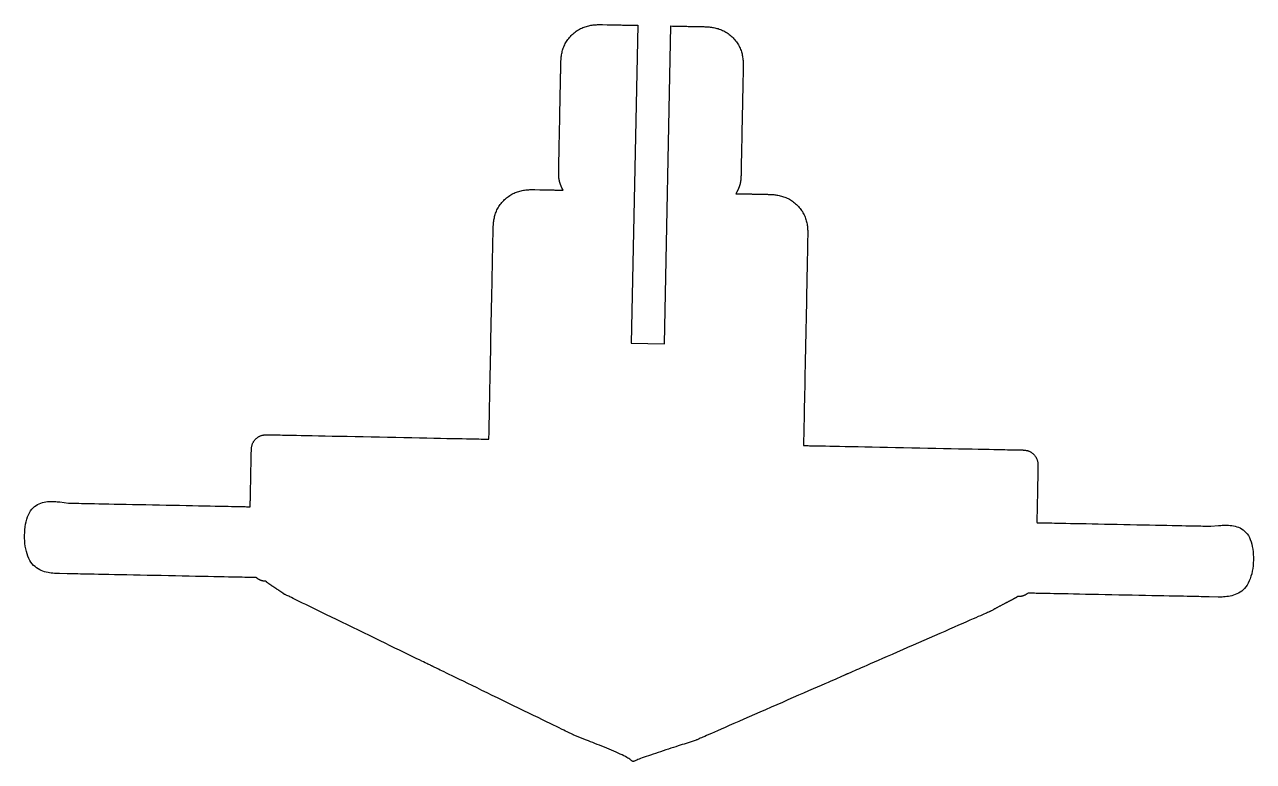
# Model space of a CAD drawing. Header units: millimetres. Extents: x 26 to 901, y 18 to 261.
# Drawn here: x 725 to 900.7, y 17.6 to 122.9 of the extents above; entities that cross this region are included whole.
import ezdxf

# ---------------------------------------------------------------- set-up
doc = ezdxf.new("R2010")
doc.units = ezdxf.units.MM

msp = doc.modelspace()

# ---------------------------------------------------------------- linework, layer by layer
at = {"flags": 128}
msp.add_lwpolyline([(811.786694, 77.38177), (816.525725, 77.285918), (817.444208, 122.696847), (817.66744, 122.692442), (817.842363, 122.688904), (818.023774, 122.685234), (818.210373, 122.68146), (818.400864, 122.677606), (818.59395, 122.6737), (818.788334, 122.669769), (818.982717, 122.665836), (819.175803, 122.661931), (819.366294, 122.658077), (819.552894, 122.654303), (819.734303, 122.650633), (819.909227, 122.647095), (820.076366, 122.643714), (820.234424, 122.640517), (820.382104, 122.637529), (820.518107, 122.634778), (820.641462, 122.632283), (820.752491, 122.630037), (820.851845, 122.628027), (820.940172, 122.62624), (821.01812, 122.624664), (821.086338, 122.623284), (821.145475, 122.622087), (821.196178, 122.621062), (821.239098, 122.620194), (821.274883, 122.61947), (821.304181, 122.618877), (821.327641, 122.618402), (821.345912, 122.618033), (821.359642, 122.617755), (821.36948, 122.617556), (821.376075, 122.617423), (821.380075, 122.617342), (821.382129, 122.6173), (821.382886, 122.617285), (821.382994, 122.617283), (821.980362, 122.605189), (822.074357, 122.603227), (822.176777, 122.600733), (822.287083, 122.597362), (822.40474, 122.592763), (822.52921, 122.586589), (822.659956, 122.57849), (822.796442, 122.568118), (822.938132, 122.555125), (823.084486, 122.539161), (823.234971, 122.519879), (823.389048, 122.496929), (823.54618, 122.469964), (823.705832, 122.438634), (823.867465, 122.40259), (824.030544, 122.361485), (824.194532, 122.31497), (824.35889, 122.262695), (824.523084, 122.204313), (824.686576, 122.139475), (824.848829, 122.067832), (825.00935, 121.989142), (825.167815, 121.903583), (825.323947, 121.811441), (825.477465, 121.713002), (825.62809, 121.60855), (825.775543, 121.49837), (825.919545, 121.382749), (826.059816, 121.26197), (826.196077, 121.136319), (826.328048, 121.006082), (826.455451, 120.871544), (826.578005, 120.732989), (826.695433, 120.590703), (826.807453, 120.444971), (826.913788, 120.296078), (827.014158, 120.14431), (827.108282, 119.989952), (827.195883, 119.833288), (827.276681, 119.674604), (827.350396, 119.514187), (827.416858, 119.352356), (827.476336, 119.189588), (827.529205, 119.026394), (827.575844, 118.863285), (827.616628, 118.700774), (827.651935, 118.539371), (827.682143, 118.379589), (827.707627, 118.221939), (827.728764, 118.066934), (827.745932, 117.915083), (827.759507, 117.7669), (827.769867, 117.622897), (827.777388, 117.483584), (827.782447, 117.349473), (827.785423, 117.221077), (827.78669, 117.098907), (827.786626, 116.983474), (827.785608, 116.87529), (827.784014, 116.774867), (827.770425, 116.097096), (827.770419, 116.096792), (827.770376, 116.094668), (827.770259, 116.088903), (827.770032, 116.077675), (827.769658, 116.059164), (827.769099, 116.031549), (827.76832, 115.993011), (827.767283, 115.941726), (827.765951, 115.875877), (827.764287, 115.793641), (827.762256, 115.693197), (827.759819, 115.572725), (827.756941, 115.430404), (827.753583, 115.264415), (827.749711, 115.072934), (827.745285, 114.854143), (827.740271, 114.60622), (827.734631, 114.327344), (827.728327, 114.015696), (827.721324, 113.669453), (827.713603, 113.287706), (827.705219, 112.873186), (827.696246, 112.429534), (827.686757, 111.960393), (827.676827, 111.469402), (827.666528, 110.960204), (827.655934, 110.43644), (827.64512, 109.901752), (827.634158, 109.35978), (827.623123, 108.814168), (827.612088, 108.268555), (827.601126, 107.726583), (827.590311, 107.191895), (827.579718, 106.668131), (827.569419, 106.158933), (827.559488, 105.667942), (827.549999, 105.198801), (827.541027, 104.755149), (827.532642, 104.340629), (827.524922, 103.958882), (827.517918, 103.612639), (827.511615, 103.300991), (827.505975, 103.022116), (827.50096, 102.774192), (827.496535, 102.555401), (827.492662, 102.363921), (827.489305, 102.197931), (827.486426, 102.05561), (827.48399, 101.935138), (827.481958, 101.834694), (827.480295, 101.752458), (827.478963, 101.686609), (827.477926, 101.635324), (827.477146, 101.596786), (827.476588, 101.569171), (827.476213, 101.55066), (827.475986, 101.539432), (827.47587, 101.533667), (827.475827, 101.531543), (827.475821, 101.531239), (827.472435, 101.363383), (827.471897, 101.336968), (827.47128, 101.308168), (827.470558, 101.277117), (827.469703, 101.243946), (827.468687, 101.208791), (827.467482, 101.171783), (827.466062, 101.133056), (827.464399, 101.092743), (827.462464, 101.050978), (827.460231, 101.007892), (827.457672, 100.96362), (827.454759, 100.918294), (827.451466, 100.872047), (827.447764, 100.825013), (827.443626, 100.777325), (827.439025, 100.729116), (827.433933, 100.680518), (827.428322, 100.631666), (827.422166, 100.582692), (827.415435, 100.533729), (827.40811, 100.48489), (827.40019, 100.436201), (827.391684, 100.387669), (827.382597, 100.339301), (827.372938, 100.291102), (827.362713, 100.24308), (827.351928, 100.19524), (827.340593, 100.147588), (827.328712, 100.100132), (827.316294, 100.052877), (827.303345, 100.005829), (827.289873, 99.958996), (827.275884, 99.912383), (827.261385, 99.865997), (827.246384, 99.819843), (827.230888, 99.773929), (827.214903, 99.72826), (827.198436, 99.682844), (827.181496, 99.637685), (827.164088, 99.592791), (827.146232, 99.548183), (827.127994, 99.503937), (827.109453, 99.460145), (827.090687, 99.416898), (827.071776, 99.374289), (827.052798, 99.332409), (827.033832, 99.291349), (827.014955, 99.251201), (826.996247, 99.212057), (826.977786, 99.174008), (826.959652, 99.137145), (826.941921, 99.101561), (826.924674, 99.067346), (826.907988, 99.034593), (826.891943, 99.003394), (826.876617, 98.973838), (826.862089, 98.946019), (826.848437, 98.920028), (826.83574, 98.895956), (826.749937, 98.733728), (826.750016, 98.733726), (826.750575, 98.733715), (826.75209, 98.733685), (826.755041, 98.733625), (826.759907, 98.733527), (826.767165, 98.73338), (826.777294, 98.733175), (826.790774, 98.732903), (826.808082, 98.732553), (826.829697, 98.732117), (826.856097, 98.731583), (826.887762, 98.730943), (826.925169, 98.730187), (826.968798, 98.729306), (827.019126, 98.728289), (827.076633, 98.727127), (827.141797, 98.725811), (827.215096, 98.72433), (827.297009, 98.722675), (827.388015, 98.720836), (827.488354, 98.718809), (827.597305, 98.716608), (827.713914, 98.714252), (827.837223, 98.711761), (827.966274, 98.709153), (828.100112, 98.706449), (828.237777, 98.703668), (828.378314, 98.700829), (828.520765, 98.697951), (828.664173, 98.695053), (828.807581, 98.692156), (828.950032, 98.689278), (829.090569, 98.686438), (829.228234, 98.683657), (829.362072, 98.680953), (829.491123, 98.678346), (829.614431, 98.675854), (829.731041, 98.673498), (829.839992, 98.671297), (829.94033, 98.66927), (830.031336, 98.667431), (830.11325, 98.665776), (830.186549, 98.664295), (830.251713, 98.662979), (830.30922, 98.661817), (830.359548, 98.6608), (830.403177, 98.659918), (830.440584, 98.659163), (830.472249, 98.658523), (830.498649, 98.65799), (830.520264, 98.657553), (830.537572, 98.657203), (830.551051, 98.656931), (830.561181, 98.656726), (830.568439, 98.65658), (830.573304, 98.656481), (830.576255, 98.656422), (830.577771, 98.656391), (830.578329, 98.65638), (830.578409, 98.656378), (831.178935, 98.644257), (831.273427, 98.642289), (831.376389, 98.639788), (831.487278, 98.636402), (831.605557, 98.63178), (831.730685, 98.62557), (831.862124, 98.617421), (831.999332, 98.606981), (832.141771, 98.593899), (832.288901, 98.577823), (832.440183, 98.558401), (832.595077, 98.535283), (832.753042, 98.508117), (832.91354, 98.476551), (833.076031, 98.440234), (833.239975, 98.398814), (833.404834, 98.351939), (833.570067, 98.299259), (833.735133, 98.240422), (833.899495, 98.175076), (834.062612, 98.10287), (834.223989, 98.023559), (834.3833, 97.937323), (834.540265, 97.844451), (834.694603, 97.74523), (834.846033, 97.639947), (834.994275, 97.528889), (835.139046, 97.412346), (835.280067, 97.290602), (835.417057, 97.163948), (835.549735, 97.032669), (835.677819, 96.897053), (835.801029, 96.757389), (835.919084, 96.613962), (836.031702, 96.467062), (836.138605, 96.316975), (836.239509, 96.163989), (836.334135, 96.008391), (836.422201, 95.85047), (836.503426, 95.690511), (836.577531, 95.528804), (836.644343, 95.365673), (836.704132, 95.201596), (836.757276, 95.03709), (836.804156, 94.872669), (836.845149, 94.708851), (836.880636, 94.546149), (836.910994, 94.385081), (836.936604, 94.226163), (836.957843, 94.069909), (836.975092, 93.916837), (836.988729, 93.767461), (836.999133, 93.622298), (837.006683, 93.481863), (837.011759, 93.346673), (837.014739, 93.217242), (837.016002, 93.094088), (837.015928, 92.977725), (837.014896, 92.86867), (837.013284, 92.767438), (836.999563, 92.084206), (836.99955, 92.083595), (836.999464, 92.079316), (836.999229, 92.0677), (836.998772, 92.04508), (836.998018, 92.007788), (836.996893, 91.952155), (836.995324, 91.874514), (836.993235, 91.771197), (836.990553, 91.638534), (836.987204, 91.472859), (836.983113, 91.270503), (836.978206, 91.027798), (836.97241, 90.741076), (836.96565, 90.406669), (836.957851, 90.020909), (836.94894, 89.580127), (836.938843, 89.080656), (836.927485, 88.518828), (836.914793, 87.890974), (836.900691, 87.193426), (836.885143, 86.424351), (836.868261, 85.58925), (836.850192, 84.69546), (836.831085, 83.750317), (836.811088, 82.761157), (836.79035, 81.735316), (836.769018, 80.680129), (836.747242, 79.602935), (836.725169, 78.511069), (836.702947, 77.411866), (836.680725, 76.312663), (836.658652, 75.220796), (836.636876, 74.143602), (836.615544, 73.088416), (836.594806, 72.062575), (836.574809, 71.073415), (836.555702, 70.128271), (836.537633, 69.234481), (836.520751, 68.39938), (836.505203, 67.630305), (836.491101, 66.932757), (836.478409, 66.304904), (836.467051, 65.743075), (836.456954, 65.243605), (836.448042, 64.802823), (836.440244, 64.417063), (836.433484, 64.082655), (836.427687, 63.795933), (836.422781, 63.553228), (836.41869, 63.350873), (836.415341, 63.185197), (836.412659, 63.052535), (836.41057, 62.949217), (836.409001, 62.871576), (836.407876, 62.815943), (836.407122, 62.778651), (836.406665, 62.756031), (836.40643, 62.744416), (836.406343, 62.740136), (836.406331, 62.739525), (836.406976, 62.739512), (836.411489, 62.739421), (836.42374, 62.739173), (836.447597, 62.738691), (836.486929, 62.737896), (836.545604, 62.73671), (836.627492, 62.735054), (836.73646, 62.732851), (836.876378, 62.730023), (837.051115, 62.72649), (837.264538, 62.722176), (837.520518, 62.717001), (837.822921, 62.710888), (838.175618, 62.703758), (838.582477, 62.695533), (839.047366, 62.686135), (839.574154, 62.675486), (840.166711, 62.663507), (840.828904, 62.650121), (841.564603, 62.635248), (842.375741, 62.618851), (843.256515, 62.601046), (844.19919, 62.581989), (845.196026, 62.561837), (846.239286, 62.540748), (847.321234, 62.518875), (848.434131, 62.496378), (849.57024, 62.473411), (850.721824, 62.450131), (851.881146, 62.426694), (853.040467, 62.403258), (854.192052, 62.379979), (855.328161, 62.357012), (856.441058, 62.334514), (857.523005, 62.312642), (858.566266, 62.291552), (859.563102, 62.271401), (860.505776, 62.252344), (861.386551, 62.234538), (862.197689, 62.218141), (862.933388, 62.203268), (863.595581, 62.189882), (864.188137, 62.177903), (864.714926, 62.167254), (865.179815, 62.157856), (865.586673, 62.149631), (865.93937, 62.142501), (866.241774, 62.136388), (866.497753, 62.131213), (866.711177, 62.126899), (866.885913, 62.123366), (867.025831, 62.120538), (867.1348, 62.118335), (867.216687, 62.11668), (867.275363, 62.115494), (867.314694, 62.114699), (867.338551, 62.114216), (867.350802, 62.113968), (867.355316, 62.113877), (867.355961, 62.113864), (867.596129, 62.109008), (867.63392, 62.108219), (867.675097, 62.107215), (867.719445, 62.105851), (867.766748, 62.103986), (867.81679, 62.101475), (867.869355, 62.098177), (867.924227, 62.093947), (867.98119, 62.088643), (868.040029, 62.082123), (868.100528, 62.074242), (868.16247, 62.064857), (868.22564, 62.053827), (868.289823, 62.041007), (868.3548, 62.026254), (868.420359, 62.009427), (868.486282, 61.990381), (868.552352, 61.968974), (868.618356, 61.945062), (868.684076, 61.918502), (868.749297, 61.889152), (868.81382, 61.856912), (868.877515, 61.821854), (868.940271, 61.784097), (869.001976, 61.743757), (869.062516, 61.700951), (869.12178, 61.655795), (869.179655, 61.608407), (869.236029, 61.558904), (869.29079, 61.507402), (869.343826, 61.454017), (869.395024, 61.398869), (869.444273, 61.342072), (869.491459, 61.283743), (869.536472, 61.224001), (869.579197, 61.162961), (869.619524, 61.100741), (869.65734, 61.037456), (869.692532, 60.973225), (869.724989, 60.908165), (869.754598, 60.84239), (869.781292, 60.776035), (869.805176, 60.709294), (869.826404, 60.642376), (869.845128, 60.575492), (869.861497, 60.508852), (869.875665, 60.442665), (869.887782, 60.377142), (869.898, 60.312491), (869.906472, 60.248924), (869.913349, 60.186651), (869.918782, 60.125881), (869.922922, 60.066824), (869.925922, 60.00969), (869.927934, 59.954689), (869.929108, 59.902031), (869.929597, 59.851926), (869.929552, 59.804584), (869.929125, 59.760215), (869.928466, 59.719029), (869.922889, 59.441055), (869.922885, 59.440894), (869.922863, 59.439768), (869.922801, 59.436711), (869.922681, 59.43076), (869.922482, 59.420948), (869.922186, 59.406311), (869.921773, 59.385884), (869.921224, 59.3587), (869.920518, 59.323796), (869.919637, 59.280206), (869.918561, 59.226965), (869.917269, 59.163108), (869.915744, 59.08767), (869.913966, 58.999686), (869.911913, 58.898191), (869.909569, 58.78222), (869.906912, 58.650806), (869.903924, 58.502987), (869.900584, 58.337796), (869.896874, 58.154268), (869.892783, 57.951921), (869.888341, 57.732201), (869.883587, 57.497041), (869.878559, 57.24837), (869.873297, 56.988117), (869.867841, 56.718214), (869.862228, 56.44059), (869.856498, 56.157175), (869.85069, 55.8699), (869.844844, 55.580694), (869.838997, 55.291489), (869.833189, 55.004214), (869.827459, 54.720799), (869.821846, 54.443175), (869.816389, 54.173271), (869.811128, 53.913019), (869.806101, 53.664347), (869.801346, 53.429187), (869.796904, 53.209468), (869.792813, 53.007121), (869.789103, 52.823593), (869.785763, 52.658402), (869.782775, 52.510582), (869.780118, 52.379169), (869.777773, 52.263197), (869.775721, 52.161702), (869.773942, 52.073718), (869.772417, 51.99828), (869.771127, 51.934424), (869.77005, 51.881183), (869.769169, 51.837593), (869.768463, 51.802689), (869.767913, 51.775505), (869.7675, 51.755078), (869.767204, 51.74044), (869.767006, 51.730629), (869.766886, 51.724677), (869.766824, 51.721621), (869.766801, 51.720495), (869.766798, 51.720334), (869.767316, 51.720324), (869.770942, 51.720251), (869.780784, 51.720052), (869.799951, 51.719664), (869.831549, 51.719025), (869.878688, 51.718073), (869.944475, 51.716743), (870.032018, 51.714973), (870.144426, 51.712701), (870.284806, 51.709863), (870.456266, 51.706397), (870.661915, 51.702241), (870.904861, 51.69733), (871.188211, 51.691602), (871.515074, 51.684995), (871.888557, 51.677446), (872.31177, 51.668891), (872.787819, 51.659268), (873.319813, 51.648515), (873.91086, 51.636568), (874.562514, 51.623395), (875.270112, 51.609092), (876.027439, 51.593784), (876.828279, 51.577596), (877.666416, 51.560654), (878.535633, 51.543084), (879.429714, 51.525011), (880.342444, 51.506562), (881.267606, 51.487861), (882.198983, 51.469034), (883.130361, 51.450208), (884.055523, 51.431507), (884.968253, 51.413057), (885.862334, 51.394985), (886.731551, 51.377415), (887.569687, 51.360473), (888.370527, 51.344285), (889.127854, 51.328977), (889.835453, 51.314673), (890.487106, 51.301501), (891.078154, 51.289554), (891.610148, 51.2788), (892.086197, 51.269177), (892.509409, 51.260623), (892.882892, 51.253074), (893.209755, 51.246466), (893.493106, 51.240739), (893.736051, 51.235828), (893.9417, 51.231671), (894.113161, 51.228205), (894.253541, 51.225368), (894.365949, 51.223095), (894.453492, 51.221326), (894.519279, 51.219996), (894.566418, 51.219043), (894.598016, 51.218405), (894.617182, 51.218017), (894.627024, 51.217818), (894.63065, 51.217745), (894.631169, 51.217734), (895.715038, 51.309536), (895.885471, 51.323748), (896.070502, 51.337851), (896.268471, 51.350361), (896.477721, 51.359792), (896.696589, 51.364659), (896.923417, 51.363477), (897.156545, 51.354761), (897.394314, 51.337026), (897.635064, 51.308786), (897.877134, 51.268555), (898.118866, 51.214851), (898.3586, 51.146185), (898.594676, 51.061074), (898.825434, 50.958033), (899.049216, 50.835575), (899.26436, 50.692216), (899.469208, 50.526471), (899.6621, 50.336854), (899.841376, 50.121881), (900.005376, 49.880065), (900.152731, 49.610633), (900.283227, 49.315654), (900.396939, 48.997909), (900.493945, 48.660176), (900.574319, 48.305237), (900.638139, 47.935871), (900.68548, 47.554859), (900.716417, 47.164981), (900.731029, 46.769016), (900.729388, 46.369746), (900.711573, 45.96995), (900.67766, 45.572408), (900.627723, 45.179901), (900.56184, 44.795209), (900.480086, 44.421112), (900.382538, 44.060389), (900.26927, 43.715821), (900.140361, 43.390189), (899.995884, 43.086273), (899.835917, 42.806851), (899.660785, 42.554013), (899.471814, 42.32707), (899.270579, 42.124642), (899.058656, 41.94535), (898.837619, 41.787814), (898.609044, 41.650653), (898.374507, 41.532487), (898.135582, 41.431936), (897.893845, 41.347621), (897.650871, 41.278161), (897.408236, 41.222176), (897.167514, 41.178286), (896.930282, 41.145111), (896.698115, 41.121271), (896.472586, 41.105386), (896.255274, 41.096075), (896.047751, 41.09196), (895.851594, 41.091658), (895.668378, 41.093792), (894.426904, 41.118682), (894.426364, 41.118693), (894.422583, 41.118769), (894.412322, 41.118977), (894.39234, 41.11938), (894.359395, 41.120046), (894.31025, 41.12104), (894.241661, 41.122427), (894.150391, 41.124271), (894.033196, 41.12664), (893.886838, 41.129599), (893.708077, 41.133213), (893.493671, 41.137547), (893.24038, 41.142667), (892.944964, 41.148639), (892.604183, 41.155527), (892.214796, 41.163399), (891.773562, 41.172318), (891.277242, 41.182351), (890.722595, 41.193563), (890.10638, 41.20602), (889.426978, 41.219753), (888.689248, 41.234666), (887.899673, 41.250627), (887.064732, 41.267505), (886.190906, 41.285169), (885.284676, 41.303488), (884.352523, 41.322331), (883.400927, 41.341567), (882.43637, 41.361065), (881.465333, 41.380694), (880.494295, 41.400323), (879.529738, 41.419822), (878.578142, 41.439058), (877.64599, 41.457901), (876.73976, 41.47622), (875.865934, 41.493884), (875.030992, 41.510762), (874.241417, 41.526723), (873.503687, 41.541636), (872.824285, 41.555369), (872.208071, 41.567826), (871.653423, 41.579038), (871.157103, 41.589071), (870.715869, 41.59799), (870.326482, 41.605862), (869.985701, 41.61275), (869.690285, 41.618722), (869.436994, 41.623842), (869.222589, 41.628176), (869.043827, 41.63179), (868.897469, 41.634749), (868.780275, 41.637117), (868.689004, 41.638962), (868.620415, 41.640349), (868.57127, 41.641342), (868.538325, 41.642008), (868.518343, 41.642412), (868.508082, 41.642619), (868.504301, 41.642696), (868.503761, 41.642707), (868.435461, 41.59384), (868.42471, 41.586152), (868.412976, 41.577782), (868.400297, 41.568781), (868.386715, 41.5592), (868.372271, 41.54909), (868.357004, 41.538502), (868.340955, 41.527487), (868.324165, 41.516097), (868.306674, 41.504381), (868.288522, 41.492392), (868.26975, 41.48018), (868.250398, 41.467796), (868.230506, 41.455292), (868.210116, 41.442718), (868.189267, 41.430125), (868.168, 41.417564), (868.146355, 41.405087), (868.124373, 41.392744), (868.102094, 41.380586), (868.07956, 41.368665), (868.056803, 41.357024), (868.033836, 41.345676), (868.010665, 41.334627), (867.987298, 41.323883), (867.963738, 41.313451), (867.939993, 41.303336), (867.916068, 41.293543), (867.891971, 41.284079), (867.867706, 41.27495), (867.843281, 41.266162), (867.8187, 41.25772), (867.79397, 41.249631), (867.769098, 41.2419), (867.744089, 41.234534), (867.71895, 41.227538), (867.693687, 41.220918), (867.668305, 41.21468), (867.642811, 41.20883), (867.617211, 41.203374), (867.591511, 41.198318), (867.565729, 41.193663), (867.539923, 41.189396), (867.514167, 41.185498), (867.488531, 41.181952), (867.463087, 41.178737), (867.437906, 41.175837), (867.413059, 41.173234), (867.388619, 41.170907), (867.364656, 41.16884), (867.341242, 41.167014), (867.318449, 41.165411), (867.296346, 41.164013), (867.275007, 41.1628), (867.254503, 41.161756), (867.234904, 41.160861), (867.216283, 41.160097), (867.19871, 41.159447), (867.182257, 41.158891), (867.166996, 41.158412), (867.064043, 41.155335), (866.910992, 41.070268), (866.886896, 41.056877), (866.860564, 41.042253), (866.832053, 41.02644), (866.801425, 41.009481), (866.768737, 40.991418), (866.73405, 40.972296), (866.697421, 40.952157), (866.658909, 40.931044), (866.618576, 40.909002), (866.576478, 40.886072), (866.532676, 40.862299), (866.487229, 40.837726), (866.440195, 40.812395), (866.391634, 40.786351), (866.341605, 40.759636), (866.290167, 40.732293), (866.237379, 40.704366), (866.1833, 40.675898), (866.12799, 40.646932), (866.071507, 40.617512), (866.013905, 40.587671), (865.955212, 40.557411), (865.895451, 40.52672), (865.834644, 40.49559), (865.772814, 40.464013), (865.709984, 40.431977), (865.646177, 40.399475), (865.581415, 40.366497), (865.51572, 40.333034), (865.449116, 40.299076), (865.381625, 40.264614), (865.313269, 40.22964), (865.244072, 40.194143), (865.174055, 40.158115), (865.103242, 40.121546), (865.031655, 40.084428), (864.959317, 40.046749), (864.88625, 40.008503), (864.812477, 39.96968), (864.738022, 39.930269), (864.66294, 39.890287), (864.587435, 39.849854), (864.511743, 39.809112), (864.436099, 39.768206), (864.36074, 39.72728), (864.285904, 39.686478), (864.211826, 39.645943), (864.138743, 39.60582), (864.066891, 39.566253), (863.996508, 39.527386), (863.927829, 39.489362), (863.861091, 39.452325), (863.796531, 39.416421), (863.734386, 39.381792), (863.67489, 39.348582), (863.618282, 39.316936), (863.564798, 39.286998), (863.514674, 39.258911), (863.468147, 39.23282), (863.15413, 39.056639), (863.1537, 39.056451), (863.150691, 39.055135), (863.142522, 39.051562), (863.126616, 39.044604), (863.10039, 39.033132), (863.061268, 39.016019), (863.006668, 38.992136), (862.934012, 38.960354), (862.84072, 38.919546), (862.724212, 38.868583), (862.581909, 38.806336), (862.411231, 38.731677), (862.2096, 38.643479), (861.974434, 38.540612), (861.703156, 38.421948), (861.393185, 38.28636), (861.041942, 38.132718), (860.646847, 37.959894), (860.205321, 37.76676), (859.714784, 37.552187), (859.173947, 37.315612), (858.586679, 37.058727), (857.958139, 36.783788), (857.293485, 36.493053), (856.597878, 36.188778), (855.876475, 35.873219), (855.134436, 35.548633), (854.37692, 35.217278), (853.609087, 34.881409), (852.836094, 34.543284), (852.063101, 34.205158), (851.295267, 33.869289), (850.537751, 33.537933), (849.795712, 33.213348), (849.074309, 32.897789), (848.378702, 32.593514), (847.714048, 32.302778), (847.085508, 32.02784), (846.498239, 31.770955), (845.957402, 31.53438), (845.466866, 31.319807), (845.02534, 31.126673), (844.630245, 30.953849), (844.279002, 30.800207), (843.969031, 30.664618), (843.697752, 30.545955), (843.462587, 30.443088), (843.260955, 30.354889), (843.090278, 30.280231), (842.947975, 30.217985), (842.831467, 30.167021), (842.738175, 30.126213), (842.665519, 30.094431), (842.610919, 30.070548), (842.571796, 30.053435), (842.545572, 30.041964), (842.529665, 30.035005), (842.521496, 30.031432), (842.518487, 30.030116), (842.518057, 30.029928), (842.517609, 30.029732), (842.514479, 30.028363), (842.505981, 30.024646), (842.489432, 30.017407), (842.46215, 30.005473), (842.42145, 29.987669), (842.364649, 29.962823), (842.289064, 29.929759), (842.19201, 29.887305), (842.070805, 29.834286), (841.922764, 29.769529), (841.745205, 29.691858), (841.535444, 29.600103), (841.290797, 29.493086), (841.008581, 29.369636), (840.686112, 29.228578), (840.320707, 29.068739), (839.909682, 28.888943), (839.450355, 28.688019), (838.94004, 28.464791), (838.377397, 28.218673), (837.76645, 27.951427), (837.112568, 27.665398), (836.421116, 27.362935), (835.697462, 27.046386), (834.946973, 26.718099), (834.175016, 26.380421), (833.386958, 26.035699), (832.588166, 25.686283), (831.784006, 25.334518), (830.979847, 24.982754), (830.181055, 24.633337), (829.392996, 24.288615), (828.621039, 23.950937), (827.87055, 23.62265), (827.146896, 23.306101), (826.455445, 23.003638), (825.801562, 22.71761), (825.190616, 22.450362), (824.627973, 22.204245), (824.117658, 21.981017), (823.65833, 21.780093), (823.247305, 21.600298), (822.8819, 21.440458), (822.559432, 21.2994), (822.277215, 21.17595), (822.032569, 21.068934), (821.822807, 20.977178), (821.645248, 20.899508), (821.497208, 20.83475), (821.376003, 20.781731), (821.278949, 20.739277), (821.203363, 20.706213), (821.146562, 20.681367), (821.105862, 20.663564), (821.07858, 20.651629), (821.062031, 20.64439), (821.053534, 20.640673), (821.050403, 20.639304), (821.049956, 20.639108), (819.343371, 20.08732), (819.075059, 20.000557), (818.783995, 19.906378), (818.473028, 19.805644), (818.145003, 19.699217), (817.802769, 19.587957), (817.449172, 19.472725), (817.087062, 19.354382), (816.719284, 19.23379), (816.348685, 19.111809), (815.978114, 18.989301), (815.610418, 18.867125), (815.248444, 18.746145), (814.895038, 18.62722), (814.55305, 18.511211), (814.225326, 18.39898), (813.914713, 18.291387), (813.624058, 18.189294), (813.35621, 18.093562), (813.114015, 18.00505), (812.900321, 17.924622), (812.716992, 17.852993), (812.561961, 17.790298), (812.43218, 17.736531), (812.324597, 17.691683), (812.236165, 17.655746), (812.163832, 17.628712), (812.10455, 17.610571), (812.055269, 17.601318), (812.012939, 17.600942), (811.974511, 17.609436), (811.936935, 17.626791), (811.897162, 17.653), (811.852141, 17.688054), (811.798825, 17.731945), (811.734161, 17.784664), (811.655102, 17.846204), (811.558598, 17.916557), (811.441599, 17.995714), (811.301055, 18.083666), (811.133917, 18.180406), (810.938089, 18.285776), (810.715295, 18.399014), (810.468211, 18.519208), (810.199514, 18.645448), (809.911881, 18.776822), (809.607988, 18.91242), (809.290513, 19.051329), (808.962134, 19.192639), (808.625525, 19.335437), (808.283365, 19.478814), (807.93833, 19.621858), (807.593097, 19.763656), (807.250345, 19.903299), (806.912747, 20.039874), (806.582983, 20.172471), (806.263729, 20.300178), (805.957661, 20.422084), (805.667457, 20.537277), (805.395794, 20.644847), (803.552385, 21.373636), (803.551963, 21.373842), (803.549009, 21.375278), (803.540992, 21.379179), (803.525379, 21.386774), (803.49964, 21.399295), (803.461241, 21.417975), (803.407651, 21.444045), (803.336339, 21.478736), (803.244772, 21.52328), (803.13042, 21.578909), (802.990749, 21.646855), (802.823228, 21.728348), (802.625326, 21.824621), (802.394511, 21.936905), (802.128251, 22.066433), (801.824013, 22.214435), (801.479267, 22.382142), (801.091481, 22.570789), (800.658122, 22.781604), (800.176659, 23.01582), (799.645826, 23.274054), (799.069421, 23.554457), (798.452507, 23.854566), (797.800148, 24.171918), (797.117407, 24.50405), (796.409349, 24.848498), (795.681036, 25.202799), (794.937532, 25.56449), (794.183901, 25.931108), (793.425207, 26.300189), (792.666512, 26.66927), (791.912881, 27.035887), (791.169378, 27.397578), (790.441065, 27.751879), (789.733006, 28.096327), (789.050266, 28.428459), (788.397907, 28.745811), (787.780993, 29.04592), (787.204588, 29.326323), (786.673754, 29.584557), (786.192292, 29.818773), (785.758933, 30.029589), (785.371146, 30.218235), (785.0264, 30.385943), (784.722163, 30.533945), (784.455902, 30.663472), (784.225087, 30.775756), (784.027185, 30.872029), (783.859665, 30.953523), (783.719994, 31.021468), (783.605642, 31.077097), (783.514075, 31.121641), (783.442763, 31.156333), (783.389173, 31.182402), (783.350774, 31.201082), (783.325034, 31.213604), (783.309421, 31.221199), (783.301404, 31.225099), (783.29845, 31.226536), (783.298029, 31.226741), (783.29759, 31.226955), (783.294516, 31.228449), (783.286176, 31.232507), (783.269934, 31.240409), (783.243156, 31.253435), (783.203208, 31.272869), (783.147458, 31.29999), (783.07327, 31.33608), (782.978011, 31.382421), (782.859047, 31.440294), (782.713744, 31.510981), (782.539468, 31.595761), (782.333585, 31.695918), (782.093462, 31.812732), (781.816465, 31.947483), (781.499959, 32.101455), (781.14131, 32.275928), (780.737886, 32.472184), (780.287052, 32.691503), (779.786174, 32.935167), (779.233934, 33.203817), (778.634285, 33.495531), (777.992494, 33.807746), (777.313828, 34.137899), (776.603555, 34.483428), (775.866943, 34.841771), (775.109261, 35.210363), (774.335775, 35.586644), (773.551753, 35.96805), (772.762464, 36.352019), (771.973175, 36.735988), (771.189153, 37.117394), (770.415667, 37.493675), (769.657984, 37.862267), (768.921373, 38.22061), (768.2111, 38.566139), (767.532434, 38.896292), (766.890643, 39.208507), (766.290993, 39.500221), (765.738755, 39.768871), (765.237876, 40.012535), (764.787042, 40.231854), (764.383617, 40.42811), (764.024969, 40.602583), (763.708463, 40.756555), (763.431466, 40.891307), (763.191342, 41.00812), (762.98546, 41.108277), (762.811185, 41.193057), (762.665881, 41.263744), (762.546917, 41.321617), (762.451658, 41.367958), (762.37747, 41.404048), (762.32172, 41.43117), (762.281772, 41.450603), (762.254995, 41.463629), (762.238752, 41.471531), (762.230411, 41.475589), (762.227339, 41.477083), (762.2269, 41.477297), (762.036796, 41.605953), (762.006882, 41.626197), (761.974285, 41.648254), (761.939173, 41.672007), (761.901713, 41.697338), (761.862075, 41.724131), (761.820425, 41.752269), (761.776932, 41.781634), (761.731765, 41.812111), (761.685091, 41.843581), (761.637078, 41.875927), (761.587895, 41.909033), (761.537709, 41.942782), (761.486689, 41.977056), (761.435003, 42.011739), (761.382819, 42.046713), (761.330305, 42.081862), (761.277628, 42.117068), (761.224959, 42.152215), (761.172463, 42.187185), (761.12031, 42.221861), (761.06864, 42.256148), (761.017489, 42.290028), (760.966863, 42.323506), (760.916772, 42.356588), (760.867222, 42.389277), (760.81822, 42.421578), (760.769775, 42.453495), (760.721895, 42.485034), (760.674586, 42.516198), (760.627857, 42.546993), (760.581716, 42.577422), (760.536169, 42.607491), (760.491226, 42.637203), (760.446893, 42.666564), (760.403178, 42.695577), (760.360089, 42.724249), (760.317633, 42.752582), (760.275819, 42.780581), (760.234653, 42.808251), (760.194144, 42.835597), (760.154307, 42.862615), (760.115184, 42.889269), (760.076827, 42.915515), (760.039286, 42.94131), (760.002612, 42.966609), (759.966855, 42.991367), (759.932066, 43.015543), (759.898295, 43.03909), (759.865595, 43.061966), (759.834013, 43.084126), (759.803603, 43.105526), (759.774413, 43.126124), (759.746496, 43.145873), (759.7199, 43.16473), (759.694678, 43.182653), (759.67088, 43.199596), (759.648555, 43.215515), (759.627756, 43.230367), (759.608532, 43.244108), (759.479149, 43.336647), (759.395577, 43.345666), (759.382426, 43.347088), (759.368089, 43.348657), (759.352635, 43.350383), (759.33613, 43.352277), (759.318645, 43.35435), (759.300246, 43.356614), (759.281001, 43.35908), (759.260979, 43.361758), (759.240247, 43.36466), (759.218874, 43.367796), (759.196927, 43.371177), (759.174474, 43.374816), (759.151584, 43.378722), (759.128324, 43.382907), (759.104763, 43.387381), (759.080968, 43.392156), (759.057008, 43.397243), (759.03295, 43.402653), (759.008862, 43.408396), (758.984813, 43.414485), (758.96086, 43.420927), (758.937018, 43.427719), (758.913293, 43.434857), (758.889689, 43.442335), (758.866212, 43.450148), (758.842867, 43.45829), (758.819658, 43.466757), (758.796591, 43.475542), (758.77367, 43.484642), (758.750902, 43.49405), (758.72829, 43.503762), (758.705841, 43.513771), (758.683558, 43.524073), (758.661447, 43.534663), (758.639513, 43.545535), (758.617761, 43.556684), (758.596196, 43.568105), (758.574823, 43.579792), (758.553648, 43.591741), (758.532674, 43.603945), (758.511914, 43.616393), (758.491397, 43.629041), (758.47116, 43.641842), (758.451241, 43.654744), (758.431676, 43.667698), (758.4125, 43.680655), (758.393752, 43.693564), (758.375468, 43.706377), (758.357683, 43.719044), (758.340436, 43.731515), (758.323763, 43.74374), (758.307699, 43.75567), (758.292283, 43.767255), (758.27755, 43.778445), (758.263537, 43.789192), (758.25028, 43.799444), (758.237817, 43.809154), (758.226185, 43.81827), (758.215418, 43.826744), (758.142895, 43.883984), (758.137748, 43.882911), (758.136938, 43.882743), (758.136055, 43.882559), (758.135102, 43.882362), (758.134083, 43.882152), (758.133003, 43.881931), (758.131864, 43.8817), (758.130671, 43.88146), (758.129428, 43.881213), (758.128138, 43.880959), (758.126807, 43.880699), (758.125435, 43.880436), (758.124029, 43.88017), (758.122592, 43.879903), (758.121127, 43.879635), (758.119639, 43.879367), (758.118131, 43.879102), (758.116607, 43.87884), (758.115072, 43.878582), (758.113527, 43.87833), (758.111979, 43.878085), (758.110429, 43.877848), (758.10888, 43.877619), (758.107329, 43.877398), (758.105778, 43.877185), (758.104226, 43.876981), (758.102674, 43.876785), (758.101122, 43.876597), (758.099569, 43.876419), (758.098015, 43.876248), (758.096461, 43.876086), (758.094907, 43.875934), (758.093351, 43.87579), (758.091796, 43.875655), (758.09024, 43.875529), (758.088684, 43.875412), (758.087126, 43.875304), (758.085569, 43.875206), (758.084011, 43.875117), (758.082453, 43.875037), (758.080893, 43.874966), (758.079335, 43.874906), (758.07778, 43.874854), (758.076231, 43.87481), (758.074695, 43.874775), (758.073174, 43.874747), (758.071671, 43.874725), (758.070193, 43.87471), (758.068741, 43.8747), (758.067319, 43.874696), (758.065933, 43.874696), (758.064586, 43.8747), (758.063282, 43.874708), (758.062024, 43.874718), (758.060817, 43.874731), (758.059665, 43.874746), (758.058571, 43.874762), (758.05754, 43.874779), (758.056574, 43.874795), (758.05568, 43.874812), (758.049646, 43.874927), (758.049085, 43.874938), (758.045159, 43.875018), (758.034504, 43.875233), (758.013752, 43.875653), (757.979541, 43.876344), (757.928504, 43.877376), (757.857277, 43.878816), (757.762494, 43.880732), (757.640792, 43.883192), (757.488803, 43.886265), (757.303164, 43.890018), (757.08051, 43.894519), (756.817474, 43.899836), (756.510693, 43.906038), (756.156802, 43.913192), (755.752434, 43.921366), (755.294225, 43.93063), (754.77881, 43.941049), (754.202825, 43.952693), (753.562903, 43.965629), (752.857363, 43.979892), (752.091251, 43.995379), (751.271299, 44.011956), (750.404236, 44.029484), (749.496792, 44.047828), (748.555698, 44.066853), (747.587683, 44.086422), (746.599478, 44.106399), (745.597812, 44.126648), (744.589416, 44.147034), (743.581021, 44.167419), (742.579356, 44.187668), (741.59115, 44.207645), (740.623136, 44.227214), (739.682041, 44.246239), (738.774597, 44.264584), (737.907534, 44.282112), (737.087582, 44.298688), (736.321471, 44.314175), (735.61593, 44.328438), (734.976008, 44.341375), (734.400023, 44.353018), (733.884608, 44.363438), (733.426399, 44.372701), (733.022031, 44.380875), (732.66814, 44.38803), (732.361359, 44.394232), (732.098324, 44.399549), (731.875669, 44.40405), (731.69003, 44.407803), (731.538041, 44.410875), (731.416339, 44.413335), (731.321556, 44.415251), (731.250329, 44.416692), (731.199292, 44.417723), (731.165081, 44.418415), (731.144329, 44.418834), (731.133674, 44.41905), (731.129748, 44.419129), (731.129187, 44.41914), (730.056403, 44.440799), (729.887711, 44.444429), (729.704557, 44.4497), (729.508571, 44.457926), (729.301383, 44.470422), (729.084622, 44.488505), (728.859918, 44.51349), (728.628902, 44.546691), (728.393202, 44.589424), (728.154449, 44.643004), (727.914272, 44.708747), (727.674302, 44.787968), (727.436168, 44.881982), (727.201499, 44.992105), (726.971926, 45.119652), (726.749079, 45.265937), (726.534586, 45.432277), (726.33008, 45.619987), (726.137187, 45.830382), (725.95754, 46.064777), (725.792767, 46.324488), (725.64422, 46.610147), (725.512141, 46.919656), (725.396494, 47.250234), (725.297243, 47.5991), (725.214349, 47.963473), (725.147778, 48.340572), (725.097494, 48.727616), (725.063459, 49.121824), (725.045638, 49.520415), (725.043993, 49.920608), (725.058489, 50.319622), (725.089089, 50.714676), (725.135758, 51.102988), (725.198457, 51.48178), (725.277153, 51.848267), (725.371807, 52.199672), (725.482383, 52.533211), (725.608845, 52.846104), (725.751157, 53.135569), (725.909283, 53.398827), (726.082925, 53.633818), (726.270746, 53.841372), (726.471147, 54.023038), (726.68253, 54.180369), (726.903297, 54.314915), (727.131849, 54.428228), (727.366588, 54.521859), (727.605916, 54.597358), (727.848235, 54.656277), (728.091945, 54.700167), (728.33545, 54.730579), (728.577149, 54.749065), (728.815446, 54.757174), (729.048742, 54.75646), (729.275438, 54.748471), (729.493936, 54.73476), (729.702638, 54.716878), (729.899945, 54.696376), (730.08426, 54.674805), (731.333283, 54.518173), (731.333825, 54.518162), (731.337611, 54.518085), (731.347891, 54.517878), (731.367908, 54.517473), (731.400911, 54.516806), (731.450144, 54.515811), (731.518854, 54.514423), (731.610286, 54.512574), (731.727688, 54.510201), (731.874305, 54.507238), (732.053383, 54.503619), (732.268168, 54.499278), (732.521908, 54.494149), (732.817846, 54.488168), (733.159231, 54.481268), (733.549308, 54.473384), (733.991322, 54.464451), (734.488521, 54.454401), (735.04415, 54.443171), (735.661455, 54.430695), (736.34206, 54.416939), (737.081096, 54.402002), (737.872069, 54.386016), (738.708489, 54.36911), (739.583861, 54.351418), (740.491696, 54.333069), (741.425499, 54.314196), (742.378779, 54.294928), (743.345043, 54.275399), (744.317799, 54.255738), (745.290556, 54.236078), (746.25682, 54.216548), (747.2101, 54.197281), (748.143904, 54.178408), (749.051738, 54.160059), (749.92711, 54.142366), (750.76353, 54.125461), (751.554503, 54.109475), (752.293539, 54.094538), (752.974143, 54.080782), (753.591449, 54.068305), (754.147078, 54.057075), (754.644277, 54.047026), (755.086291, 54.038093), (755.476368, 54.030209), (755.817752, 54.023308), (756.113692, 54.017327), (756.367431, 54.012199), (756.582216, 54.007858), (756.761294, 54.004238), (756.907911, 54.001275), (757.025313, 53.998902), (757.116745, 53.997054), (757.185455, 53.995665), (757.234688, 53.994671), (757.26769, 53.994003), (757.287708, 53.993599), (757.297987, 53.993391), (757.301775, 53.993315), (757.302316, 53.993304), (757.302319, 53.993464), (757.302342, 53.994591), (757.302404, 53.997646), (757.302524, 54.003598), (757.302722, 54.01341), (757.303018, 54.028047), (757.30343, 54.048475), (757.30398, 54.075659), (757.304685, 54.110563), (757.305566, 54.154154), (757.306642, 54.207395), (757.307931, 54.271252), (757.309456, 54.346691), (757.311233, 54.434676), (757.313284, 54.536172), (757.315627, 54.652145), (757.318282, 54.783559), (757.321269, 54.93138), (757.324607, 55.096573), (757.328315, 55.280103), (757.332404, 55.482452), (757.336843, 55.702173), (757.341594, 55.937335), (757.346619, 56.186009), (757.351877, 56.446264), (757.357331, 56.71617), (757.36294, 56.993797), (757.368666, 57.277215), (757.37447, 57.564493), (757.380314, 57.853701), (757.386157, 58.142909), (757.391962, 58.430187), (757.397688, 58.713604), (757.403298, 58.991231), (757.408751, 59.261137), (757.414009, 59.521392), (757.419033, 59.770066), (757.423785, 60.005229), (757.428225, 60.22495), (757.432313, 60.427299), (757.436021, 60.610828), (757.439358, 60.776021), (757.442345, 60.923843), (757.445001, 61.055257), (757.447344, 61.17123), (757.449395, 61.272726), (757.451172, 61.360711), (757.452696, 61.436149), (757.453987, 61.500007), (757.455063, 61.553248), (757.455943, 61.596838), (757.456648, 61.631743), (757.457198, 61.658926), (757.45761, 61.679354), (757.457906, 61.693992), (757.458104, 61.703803), (757.458225, 61.709755), (757.458286, 61.712811), (757.458309, 61.713937), (757.458313, 61.714098), (757.463169, 61.954266), (757.463957, 61.992057), (757.464962, 62.033234), (757.466325, 62.077583), (757.468191, 62.124886), (757.470702, 62.174928), (757.474001, 62.227493), (757.478231, 62.282365), (757.483537, 62.33933), (757.490059, 62.39817), (757.497942, 62.458669), (757.507328, 62.520613), (757.518361, 62.583785), (757.531184, 62.647969), (757.54594, 62.71295), (757.562772, 62.77851), (757.581822, 62.844436), (757.603235, 62.910511), (757.627154, 62.976518), (757.65372, 63.042243), (757.683078, 63.107469), (757.715326, 63.171997), (757.750392, 63.235699), (757.788159, 63.298461), (757.82851, 63.360172), (757.871326, 63.420719), (757.916493, 63.479989), (757.963891, 63.537871), (758.013406, 63.594253), (758.064919, 63.64902), (758.118314, 63.702063), (758.173474, 63.753268), (758.230281, 63.802523), (758.28862, 63.849715), (758.348372, 63.894733), (758.409421, 63.937463), (758.47165, 63.977794), (758.534942, 64.015613), (758.59918, 64.050808), (758.664247, 64.083267), (758.730026, 64.112877), (758.796384, 64.139571), (758.863128, 64.163455), (758.930047, 64.184681), (758.996932, 64.203401), (759.063572, 64.219768), (759.129758, 64.233931), (759.195279, 64.246044), (759.259927, 64.256258), (759.323491, 64.264725), (759.385762, 64.271595), (759.446528, 64.277022), (759.505581, 64.281157), (759.56271, 64.284151), (759.617707, 64.286157), (759.67036, 64.287325), (759.720461, 64.287807), (759.767798, 64.287756), (759.812162, 64.287323), (759.853345, 64.28666), (760.13129, 64.281046), (760.131943, 64.281032), (760.136507, 64.28094), (760.148897, 64.28069), (760.173023, 64.280202), (760.2128, 64.279398), (760.272139, 64.278199), (760.354954, 64.276525), (760.465155, 64.274298), (760.606656, 64.271438), (760.783369, 64.267867), (760.999208, 64.263504), (761.258083, 64.258272), (761.563909, 64.25209), (761.920596, 64.244881), (762.332058, 64.236565), (762.802207, 64.227063), (763.334956, 64.216295), (763.934217, 64.204183), (764.603902, 64.190648), (765.347924, 64.17561), (766.16824, 64.159031), (767.05898, 64.141027), (768.01232, 64.121759), (769.020434, 64.101383), (770.075499, 64.080059), (771.169688, 64.057944), (772.295176, 64.035196), (773.44414, 64.011974), (774.608753, 63.988436), (775.781192, 63.964739), (776.95363, 63.941042), (778.118244, 63.917504), (779.267208, 63.894282), (780.392696, 63.871534), (781.486885, 63.849419), (782.541949, 63.828094), (783.550064, 63.807719), (784.503404, 63.788451), (785.394144, 63.770448), (786.214459, 63.753868), (786.958482, 63.73883), (787.628167, 63.725295), (788.227428, 63.713183), (788.760177, 63.702415), (789.230326, 63.692913), (789.641788, 63.684597), (789.998475, 63.677388), (790.3043, 63.671207), (790.563176, 63.665974), (790.779014, 63.661612), (790.955728, 63.65804), (791.097229, 63.65518), (791.20743, 63.652953), (791.290244, 63.651279), (791.349583, 63.65008), (791.38936, 63.649276), (791.413487, 63.648788), (791.425877, 63.648538), (791.430441, 63.648446), (791.431093, 63.648432), (791.431106, 63.649044), (791.431192, 63.653323), (791.431427, 63.664939), (791.431884, 63.687559), (791.432638, 63.724852), (791.433762, 63.780485), (791.435332, 63.858126), (791.43742, 63.961445), (791.440101, 64.094108), (791.44345, 64.259785), (791.44754, 64.462143), (791.452446, 64.70485), (791.458241, 64.991574), (791.465, 65.325984), (791.472797, 65.711747), (791.481706, 66.152533), (791.491802, 66.652008), (791.503157, 67.21384), (791.515847, 67.8417), (791.529946, 68.539253), (791.545491, 69.308335), (791.56237, 70.143442), (791.580436, 71.03724), (791.599539, 71.982391), (791.619532, 72.971559), (791.640266, 73.997409), (791.661594, 75.052603), (791.683366, 76.129807), (791.705435, 77.221682), (791.727652, 78.320894), (791.74987, 79.420106), (791.771939, 80.511982), (791.793711, 81.589185), (791.815038, 82.64438), (791.835773, 83.670229), (791.855766, 84.659398), (791.874869, 85.604549), (791.892934, 86.498346), (791.909814, 87.333454), (791.925359, 88.102536), (791.939458, 88.800089), (791.952148, 89.427948), (791.963503, 89.989781), (791.973599, 90.489256), (791.982508, 90.930042), (791.990305, 91.315805), (791.997064, 91.650215), (792.002859, 91.936939), (792.007765, 92.179646), (792.011855, 92.382004), (792.015204, 92.54768), (792.017885, 92.680344), (792.019973, 92.783662), (792.021542, 92.861304), (792.022667, 92.916937), (792.023421, 92.95423), (792.023878, 92.97685), (792.024113, 92.988466), (792.024199, 92.992745), (792.024211, 92.993357), (792.036151, 93.583671), (792.038092, 93.676557), (792.040569, 93.777767), (792.043941, 93.88677), (792.048566, 94.003037), (792.054802, 94.126034), (792.063006, 94.255233), (792.073537, 94.390103), (792.086753, 94.530112), (792.103011, 94.67473), (792.122669, 94.823427), (792.146085, 94.97567), (792.173617, 95.130932), (792.205624, 95.288679), (792.242463, 95.448382), (792.284491, 95.609509), (792.332067, 95.77153), (792.385549, 95.933915), (792.445294, 96.096133), (792.511661, 96.257652), (792.585008, 96.417943), (792.665583, 96.576516), (792.753203, 96.733055), (792.847577, 96.887281), (792.948411, 97.038921), (793.055413, 97.187698), (793.168291, 97.333336), (793.286752, 97.475559), (793.410506, 97.614091), (793.539258, 97.748657), (793.672717, 97.878981), (793.810591, 98.004787), (793.952587, 98.125798), (794.098413, 98.241739), (794.247777, 98.352335), (794.400387, 98.457309), (794.555949, 98.556385), (794.714173, 98.649287), (794.874765, 98.73574), (795.037434, 98.815469), (795.201887, 98.888196), (795.367793, 98.953753), (795.534666, 99.012408), (795.70198, 99.064531), (795.869212, 99.110495), (796.035835, 99.150675), (796.201325, 99.185442), (796.365157, 99.21517), (796.526806, 99.240231), (796.685747, 99.260999), (796.841454, 99.277846), (796.993403, 99.291147), (797.141069, 99.301272), (797.283926, 99.308595), (797.421451, 99.31349), (797.553117, 99.316328), (797.6784, 99.317484), (797.796774, 99.31733), (797.907716, 99.316239), (798.010699, 99.314584), (798.705752, 99.300619), (798.705821, 99.300618), (798.706305, 99.300608), (798.707618, 99.300582), (798.710175, 99.30053), (798.714391, 99.300445), (798.72068, 99.300318), (798.729457, 99.30014), (798.741137, 99.299905), (798.756134, 99.299601), (798.774863, 99.299223), (798.797739, 99.298761), (798.825176, 99.298207), (798.857589, 99.297552), (798.895393, 99.296788), (798.939002, 99.295908), (798.988831, 99.294901), (799.045295, 99.29376), (799.108808, 99.292477), (799.179785, 99.291043), (799.258641, 99.289451), (799.345583, 99.287694), (799.439989, 99.285787), (799.541029, 99.283746), (799.647875, 99.281588), (799.759697, 99.279328), (799.875666, 99.276986), (799.994952, 99.274576), (800.116725, 99.272116), (800.240158, 99.269623), (800.36442, 99.267113), (800.488682, 99.264603), (800.612114, 99.262109), (800.733888, 99.259649), (800.853174, 99.257239), (800.969142, 99.254897), (801.080964, 99.252638), (801.18781, 99.25048), (801.28885, 99.248438), (801.383257, 99.246531), (801.470198, 99.244775), (801.549054, 99.243182), (801.620032, 99.241748), (801.683545, 99.240465), (801.740009, 99.239325), (801.789838, 99.238318), (801.833446, 99.237437), (801.87125, 99.236673), (801.903664, 99.236019), (801.931101, 99.235464), (801.953976, 99.235002), (801.972706, 99.234624), (801.987703, 99.234321), (801.999382, 99.234085), (802.00816, 99.233908), (802.014449, 99.233781), (802.018664, 99.233695), (802.021222, 99.233644), (802.022535, 99.233617), (802.023019, 99.233607), (802.023088, 99.233606), (801.954601, 99.376635), (801.943827, 99.399147), (801.932101, 99.423709), (801.919497, 99.450227), (801.906091, 99.478607), (801.891958, 99.508754), (801.877173, 99.540572), (801.86181, 99.573969), (801.845945, 99.608848), (801.829654, 99.645115), (801.81301, 99.682676), (801.796089, 99.721436), (801.778965, 99.7613), (801.761716, 99.802174), (801.744413, 99.843963), (801.727134, 99.886572), (801.709952, 99.929907), (801.692945, 99.973873), (801.676184, 100.018376), (801.659747, 100.06332), (801.643707, 100.108611), (801.62813, 100.154169), (801.613032, 100.199973), (801.598421, 100.246017), (801.584302, 100.292292), (801.570682, 100.338794), (801.557569, 100.385515), (801.544967, 100.432449), (801.532885, 100.479588), (801.521329, 100.526927), (801.510305, 100.574458), (801.499819, 100.622176), (801.489879, 100.670073), (801.48049, 100.718143), (801.47166, 100.766379), (801.463395, 100.814774), (801.455702, 100.863323), (801.448587, 100.912018), (801.442056, 100.960852), (801.436117, 101.009819), (801.430776, 101.058912), (801.426032, 101.108105), (801.42186, 101.157285), (801.418227, 101.206321), (801.4151, 101.255081), (801.412447, 101.303434), (801.410235, 101.351246), (801.40843, 101.398387), (801.407001, 101.444725), (801.405914, 101.490128), (801.405137, 101.534464), (801.404638, 101.5776), (801.404382, 101.619406), (801.404339, 101.659749), (801.404474, 101.698498), (801.404756, 101.73552), (801.40515, 101.770684), (801.405626, 101.803858), (801.40615, 101.83491), (801.406689, 101.863708), (801.410556, 102.057958), (801.410562, 102.058261), (801.410605, 102.060386), (801.410721, 102.066152), (801.410948, 102.077379), (801.411322, 102.09589), (801.41188, 102.123505), (801.412659, 102.162044), (801.413696, 102.213329), (801.415027, 102.279179), (801.416689, 102.361417), (801.418719, 102.461862), (801.421155, 102.582334), (801.424031, 102.724656), (801.427386, 102.890648), (801.431257, 103.08213), (801.435679, 103.300924), (801.440691, 103.548849), (801.446327, 103.827728), (801.452627, 104.139379), (801.459625, 104.485626), (801.467341, 104.867376), (801.47572, 105.2819), (801.484687, 105.725557), (801.49417, 106.194703), (801.504094, 106.685699), (801.514386, 107.194902), (801.524973, 107.718672), (801.53578, 108.253366), (801.546736, 108.795342), (801.557764, 109.34096), (801.568792, 109.886579), (801.579747, 110.428556), (801.590555, 110.963249), (801.601141, 111.487018), (801.611433, 111.996222), (801.621358, 112.487218), (801.63084, 112.956364), (801.639808, 113.40002), (801.648186, 113.814545), (801.655903, 114.196296), (801.662901, 114.542541), (801.669201, 114.854193), (801.674837, 115.133072), (801.679849, 115.380997), (801.684271, 115.599791), (801.688141, 115.791273), (801.691496, 115.957265), (801.694373, 116.099587), (801.696808, 116.22006), (801.698838, 116.320505), (801.700501, 116.402742), (801.701831, 116.468593), (801.702868, 116.519877), (801.703647, 116.558416), (801.704205, 116.586031), (801.704579, 116.604542), (801.704806, 116.61577), (801.704923, 116.621536), (801.704966, 116.623659), (801.704972, 116.623963), (801.716809, 117.209576), (801.718733, 117.301722), (801.721191, 117.402126), (801.724538, 117.510261), (801.72913, 117.625601), (801.735325, 117.747619), (801.743477, 117.875788), (801.753943, 118.009584), (801.767079, 118.148478), (801.78324, 118.291944), (801.802784, 118.439456), (801.826066, 118.590487), (801.853442, 118.744512), (801.885267, 118.901002), (801.921899, 119.059433), (801.963693, 119.219277), (802.011005, 119.380007), (802.064192, 119.541098), (802.123609, 119.702024), (802.189612, 119.862256), (802.262557, 120.02127), (802.342693, 120.17858), (802.429836, 120.333871), (802.523697, 120.486869), (802.623984, 120.6373), (802.730407, 120.784891), (802.842674, 120.929368), (802.960496, 121.070457), (803.083581, 121.207886), (803.211639, 121.341378), (803.344378, 121.470662), (803.481509, 121.595464), (803.622741, 121.715509), (803.767783, 121.830524), (803.916344, 121.940236), (804.068133, 122.044371), (804.22286, 122.142655), (804.380235, 122.234814), (804.539965, 122.320574), (804.701762, 122.399663), (804.865333, 122.471805), (805.03035, 122.536836), (805.196329, 122.595017), (805.362748, 122.646719), (805.529084, 122.692311), (805.694816, 122.732164), (805.859421, 122.766647), (806.022377, 122.796132), (806.183162, 122.820986), (806.341252, 122.841582), (806.496128, 122.858288), (806.647265, 122.871474), (806.794142, 122.881512), (806.936237, 122.88877), (807.073027, 122.893619), (807.20399, 122.896428), (807.328604, 122.897568), (807.446346, 122.897409), (807.556696, 122.896321), (807.659129, 122.894673), (808.350473, 122.880783), (808.350589, 122.880781), (808.351401, 122.880765), (808.353605, 122.88072), (808.357897, 122.880633), (808.364973, 122.88049), (808.375529, 122.880276), (808.390262, 122.879977), (808.409866, 122.879581), (808.435039, 122.879071), (808.466476, 122.878435), (808.504873, 122.877657), (808.550926, 122.876725), (808.605332, 122.875623), (808.668786, 122.874338), (808.741984, 122.872856), (808.825622, 122.871162), (808.920397, 122.869244), (809.027004, 122.867085), (809.146139, 122.864673), (809.278499, 122.861993), (809.424431, 122.859038), (809.582891, 122.85583), (809.752488, 122.852396), (809.931829, 122.848765), (810.119522, 122.844964), (810.314176, 122.841023), (810.514397, 122.836969), (810.718795, 122.83283), (810.925977, 122.828635), (811.134551, 122.824412), (811.343124, 122.820189), (811.550306, 122.815994), (811.754704, 122.811856), (811.954926, 122.807802), (812.149579, 122.80386), (812.337272, 122.80006), (812.516613, 122.796429), (812.705177, 122.792699), (811.786694, 77.38177)], dxfattribs=at)

doc.saveas('drawing.dxf')
